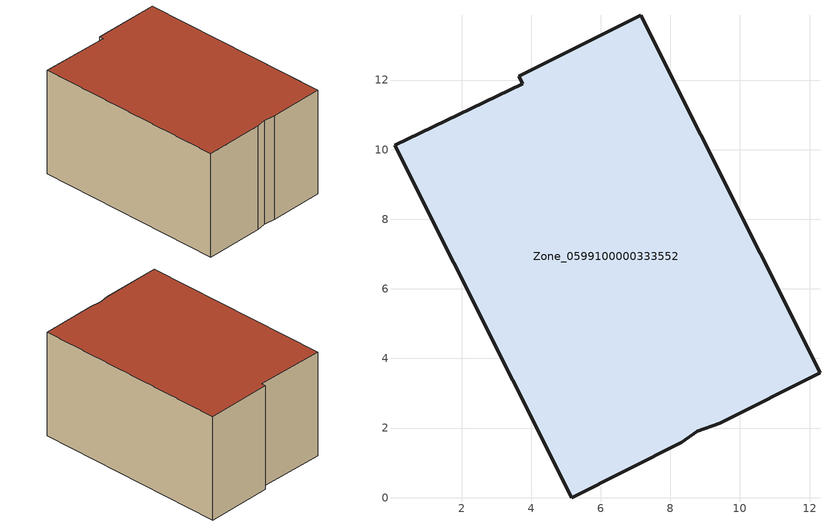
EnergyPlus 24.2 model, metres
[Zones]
Zone_0599100000333552
 floor ground (C_G): 12.3,3.59 9.42,2.15 8.78,1.91 8.32,1.59 5.16,0 0.07,10.13 3.75,11.9 3.65,12.11 7.15,13.86 z0
 wall outside (C_F): 12.3,3.59 7.15,13.86 3.65,12.11 3.75,11.9 0.07,10.13 5.16,0 8.32,1.59 8.78,1.91 9.42,2.15 12.3,3.59 z0:6.28
 roof outside (C_R): 9.42,2.15 12.3,3.59 7.15,13.86 3.65,12.11 3.75,11.9 0.07,10.13 5.16,0 8.32,1.59 8.78,1.91 z6.28
[BUILDING]
Pand.0599100000333552: North Axis=0; Terrain=City; Loads Convergence Tolerance Value=0.04; Temperature Convergence Tolerance Value=0.4; Solar Distribution=FullExterior; Maximum Number of Warmup Days=25; Minimum Number of Warmup Days=1
[Site:Location]
Rotterdam.The.Hague.AP_ZH_NLD Design_Conditions: Latitude=51.96; Longitude=4.45; Time Zone=1; Elevation=-4.5
[SITE:GROUNDTEMPERATURE:BUILDINGSURFACE]
18, 18, 18, 18, 18, 18, 18, 18, 18, 18, 18, 18
[MATERIAL] Thermal Absorptance=0.9; Solar Absorptance=0.7; Visible Absorptance=0.7
Name | Roughness | Thickness | Conductivity | Density | Specific Heat
G.D.1975-1991 | MediumSmooth | 0.15 | 0.288461 | 540 | 1210
F.D.1975-1991 | Rough | 0.3 | 0.230769 | 1920 | 840
R.D.1975-1991 | MediumRough | 0.2 | 0.153846 | 1500 | 1000
[CONSTRUCTION]
C_G: G.D.1975-1991
C_F: F.D.1975-1991
C_R: R.D.1975-1991
[ZONE]
Zone_0599100000333552: Type=1; Multiplier=1; Ceiling Height=Autocalculate; Volume=Autocalculate; Floor Area=autocalculate; Part of Total Floor Area=Yes
[ZONEINFILTRATION:DESIGNFLOWRATE]
Infil_Zone_0599100000333552: Zone or ZoneList or Space or SpaceList=Zone_0599100000333552; Schedule=AlwaysOn; Design Flow Rate Calculation Method=Flow/Area; Flow Rate per Floor Area=0.0042; Constant Term Coefficient=1; Temperature Term Coefficient=0; Velocity Term Coefficient=0; Velocity Squared Term Coefficient=0
[HVACTEMPLATE:ZONE:IDEALLOADSAIRSYSTEM]
Zone_0599100000333552: Maximum Heating Supply Air Temperature=50; Minimum Cooling Supply Air Temperature=13; Maximum Heating Supply Air Humidity Ratio=0.0156; Minimum Cooling Supply Air Humidity Ratio=0.0077; Heating Limit=NoLimit; Cooling Limit=NoLimit; Dehumidification Control Type=ConstantSensibleHeatRatio; Cooling Sensible Heat Ratio=0.7; Dehumidification Setpoint=60; Humidification Control Type=None; Humidification Setpoint=30; Outdoor Air Method=None; Outdoor Air Flow Rate per Person=0.00944; Outdoor Air Flow Rate per Zone Floor Area=0; Outdoor Air Flow Rate per Zone=0; Demand Controlled Ventilation Type=None; Outdoor Air Economizer Type=NoEconomizer; Heat Recovery Type=None; Sensible Heat Recovery Effectiveness=0.7; Latent Heat Recovery Effectiveness=0.65
[ZONECONTROL:THERMOSTAT]
ThermostatControl_Zone_0599100000333552: Zone or ZoneList=Zone_0599100000333552; Control Type Schedule=DualSetpointControlType; Control 1=Thermostat_Zone_0599100000333552; Temperature Difference Between Cutout And Setpoint=0
[THERMOSTATSETPOINT:DUALSETPOINT]
Thermostat_Zone_0599100000333552: Heating Setpoint Temperature Schedule=HeatingSetpoint_Zone_0599100000333552; Cooling Setpoint Temperature Schedule=CoolingSetpoint_Zone_0599100000333552
[SCHEDULE:COMPACT]
HeatingSetpoint_Zone_0599100000333552: Through: 12/31, For: AllDays, Until: 24:00, 21
CoolingSetpoint_Zone_0599100000333552: Through: 12/31, For: AllDays, Until: 24:00, 24
DualSetpointControlType: Through: 12/31, For: AllDays, Until: 24:00, 4
AlwaysOn: Through: 12/31, For: AllDays, Until: 24:00, 1
